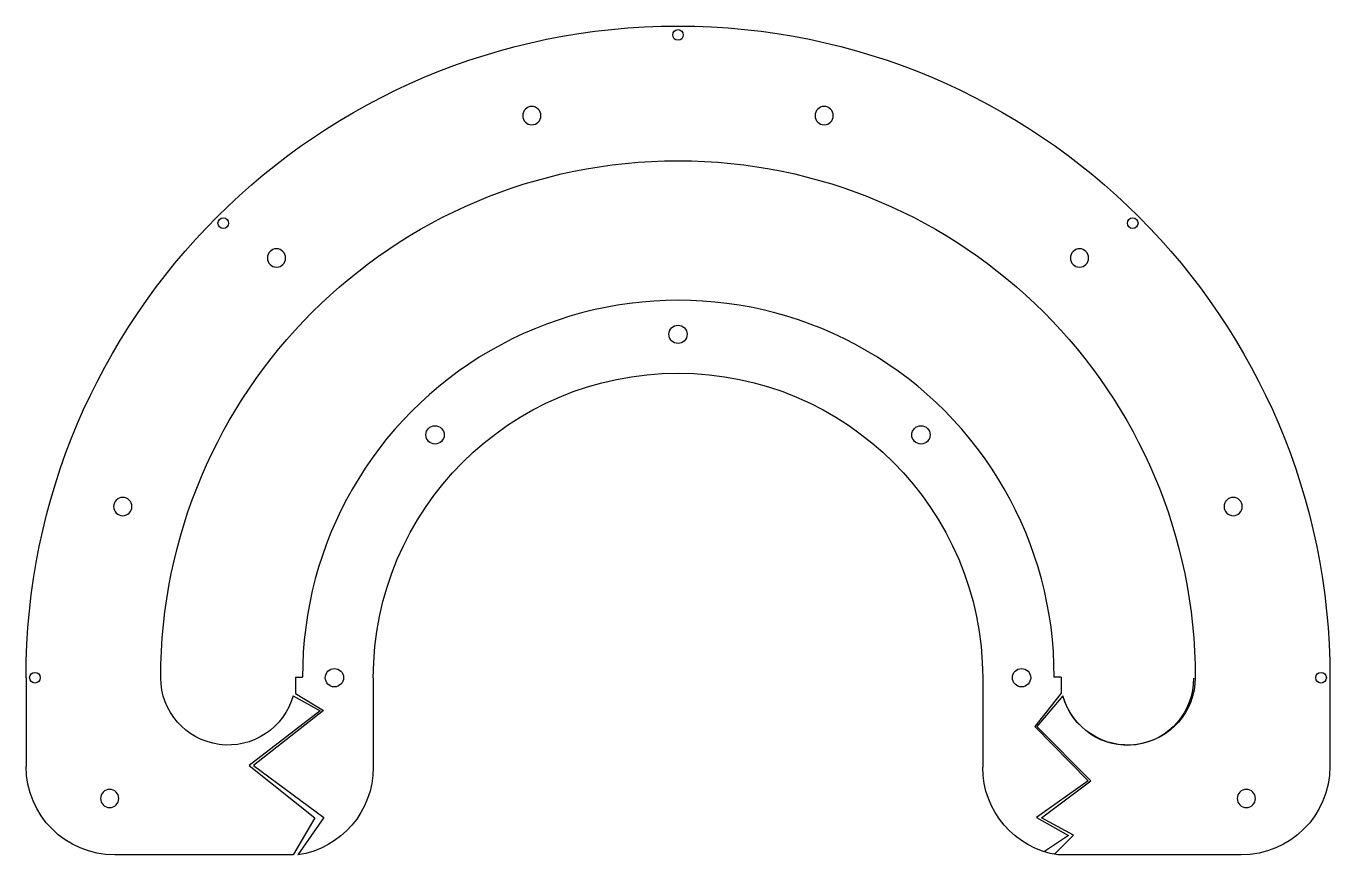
# Model space of a CAD drawing. Header units: millimetres. Extents: x -184 to 184, y -51 to 183.
import ezdxf

# ---------------------------------------------------------------- set-up
doc = ezdxf.new("R2010")
doc.units = ezdxf.units.MM
doc.layers.get('0').update_dxf_attribs({"linetype": 'CONTINUOUS'})

msp = doc.modelspace()

# ---------------------------------------------------------------- linework, layer by layer
for p, q in [((-183.97, -0.52, 3.17), (-183.97, -25.52, 3.17)), ((-183.97, -0.52, 3.17), (-183.97, -25.52, 3.17)), ((-107.95, -0.38), (-107.98, -4.97)), ((-107.95, -0.38), (-105.99, -0.39)), ((-86.03, -0.52, 3.18), (-86.03, -25.8, 3.17)), ((-86.03, -0.52, 3.18), (-86.03, -25.8, 3.17)), ((85.83, -0.52, 3.18), (85.83, -25.8, 3.18)), ((85.83, -0.52, 3.18), (85.83, -25.8, 3.18)), ((107.92, -0.36), (105.89, -0.36)), ((107.92, -0.36), (107.92, -4.83)), ((183.76, -0.52, 3.17), (183.76, -25.52, 3.17)), ((183.76, -0.52, 3.17), (183.76, -25.52, 3.17)), ((-108.66, -5.59, 3.18), (-101.01, -9.82, 3.18)), ((-107.98, -4.97), (-100.08, -9.8)), ((107.92, -4.83), (100.51, -14.31)), ((108.45, -5.59, 0.01), (101.11, -14.32, 0)), ((-101.01, -9.82, 3.18), (-121.03, -25.32, 3.18)), ((-100.08, -9.8), (-119.86, -25.3)), ((100.51, -14.31), (115.58, -29.58)), ((116.36, -29.57), (101.11, -14.32, 0)), ((-121.03, -25.32, 3.18), (-102.5, -40.07, 3.18)), ((-119.86, -25.3), (-99.98, -39.99)), ((115.58, -29.58), (100.98, -39.92)), ((102.43, -40.01), (116.36, -29.57)), ((-102.5, -40.07, 3.18), (-108.66, -50.52, 3.17)), ((-99.98, -39.99), (-107.28, -50.52, 3.18)), ((100.98, -39.92), (110.04, -45.04)), ((111.48, -44.98), (102.43, -40.01)), ((110.04, -45.04), (103.26, -49.59)), ((106.11, -50.34), (111.48, -44.98)), ((-108.66, -50.52, 3.17), (-158.97, -50.52, 3.18)), ((-108.66, -50.52, 3.17), (-158.97, -50.52, 3.18)), ((108.45, -50.5), (107.04, -50.5)), ((158.76, -50.52, 3.17), (108.45, -50.52, 3.17)), ((158.76, -50.52, 3.17), (108.45, -50.52, 3.17))]:
    msp.add_line(p, q)
for centre, radius in [((-0.1, 180.85, 3.17), 1.5), ((-0.1, 180.85, 3.17), 1.5), ((-128.35, 127.73, 3.17), 1.5), ((-128.35, 127.73, 3.17), 1.5), ((128.14, 127.73, 3.17), 1.5), ((128.14, 127.73, 3.17), 1.5), ((-0.1, 96.38, 3.17), 2.58), ((-0.1, 96.38, 3.17), 2.58), ((-68.62, 68, 3.17), 2.58), ((-68.62, 68, 3.17), 2.58), ((68.41, 68, 3.17), 2.58), ((68.41, 68, 3.17), 2.58), ((-181.47, -0.52, 3.17), 1.5), ((-181.47, -0.52, 3.17), 1.5), ((-97, -0.52, 3.17), 2.58), ((-97, -0.52, 3.17), 2.58), ((96.79, -0.52, 3.17), 2.58), ((96.79, -0.52, 3.17), 2.58), ((181.26, -0.52, 3.17), 1.5), ((181.26, -0.52, 3.17), 1.5)]:
    msp.add_circle(centre, radius)
at = {"extrusion": (1e-16, 0, -1)}
for centre in [(41.33, 158.08, -3.18), (41.33, 158.08, -3.18), (-41.12, 158.08, -3.18), (-41.12, 158.08, -3.18), (113.34, 117.92, -3.18), (113.34, 117.92, -3.18), (-113.14, 117.92, -3.18), (-113.14, 117.92, -3.18), (156.69, 47.78, -3.18), (156.69, 47.78, -3.18), (-156.48, 47.78, -3.18), (-156.48, 47.78, -3.18), (160.39, -34.59, -3.18), (160.39, -34.59, -3.18), (-160.18, -34.59, -3.18), (-160.18, -34.59, -3.18)]:
    msp.add_circle(centre, 2.58, dxfattribs=at)
at = {"extrusion": (9.96303e-17, 0, -1)}
msp.add_arc((0.1, -0.52, -3.18), 183.87, 0, 180, dxfattribs=at)
msp.add_arc((0.1, -0.52, -3.18), 183.87, 0, 180, dxfattribs=at)
at = {"extrusion": (9.89459e-17, 0, -1)}
msp.add_arc((0.1, -0.52, -3.18), 145.87, 0, 180, dxfattribs=at)
msp.add_arc((0.1, -0.52, -3.18), 145.87, 0, 180, dxfattribs=at)
msp.add_arc((0, 0), 105.99, -0.1842, 180.2088)
at = {"extrusion": (9.69029e-17, 0, -1)}
msp.add_arc((0.1, -0.52, -3.18), 85.93, 0, 180, dxfattribs=at)
msp.add_arc((0.1, -0.52, -3.18), 85.93, 0, 180, dxfattribs=at)
at = {"extrusion": (9.15974e-17, 2.32842e-18, -1)}
msp.add_arc((126.97, -0.52, -3.18), 19, -164.5115, 0, dxfattribs=at)
msp.add_arc((126.97, -0.52, -3.18), 19, -164.5115, 0, dxfattribs=at)
at = {"extrusion": (8.76492e-17, 0, -1)}
msp.add_arc((-126.76, -0.52, -3.18), 19, 180, 344.5115, dxfattribs=at)
at = {"extrusion": (0.155448, 0.054786, -0.986324)}
msp.add_arc((-42.63, 118.01, 16.55), 19, 109.4146, 273.9262, dxfattribs=at)
at = {"extrusion": (1e-16, 0, -1)}
msp.add_arc((158.97, -25.52, -3.18), 25, -90, 0, dxfattribs=at)
msp.add_arc((158.97, -25.52, -3.18), 25, -90, 0, dxfattribs=at)
at = {"extrusion": (-3.33067e-15, 0, -1)}
msp.add_arc((-158.76, -25.52, -3.18), 25, 180, 270, dxfattribs=at)
msp.add_arc((-158.76, -25.52, -3.18), 25, 180, 270, dxfattribs=at)
at = {"extrusion": (-2.26485e-15, 0, -1)}
msp.add_arc((111.03, -25.8, -3.17), 25, 180, 261.3697, dxfattribs=at)
msp.add_arc((111.03, -25.8, -3.17), 25, 180, 261.3697, dxfattribs=at)
at = {"extrusion": (1.0108e-16, 7.11706e-18, -1)}
msp.add_arc((-110.83, -25.8, -3.18), 25, -81.3697, 0, dxfattribs=at)
msp.add_arc((-110.83, -25.8, -3.18), 25, -81.3697, 0, dxfattribs=at)

doc.saveas('drawing.dxf')
